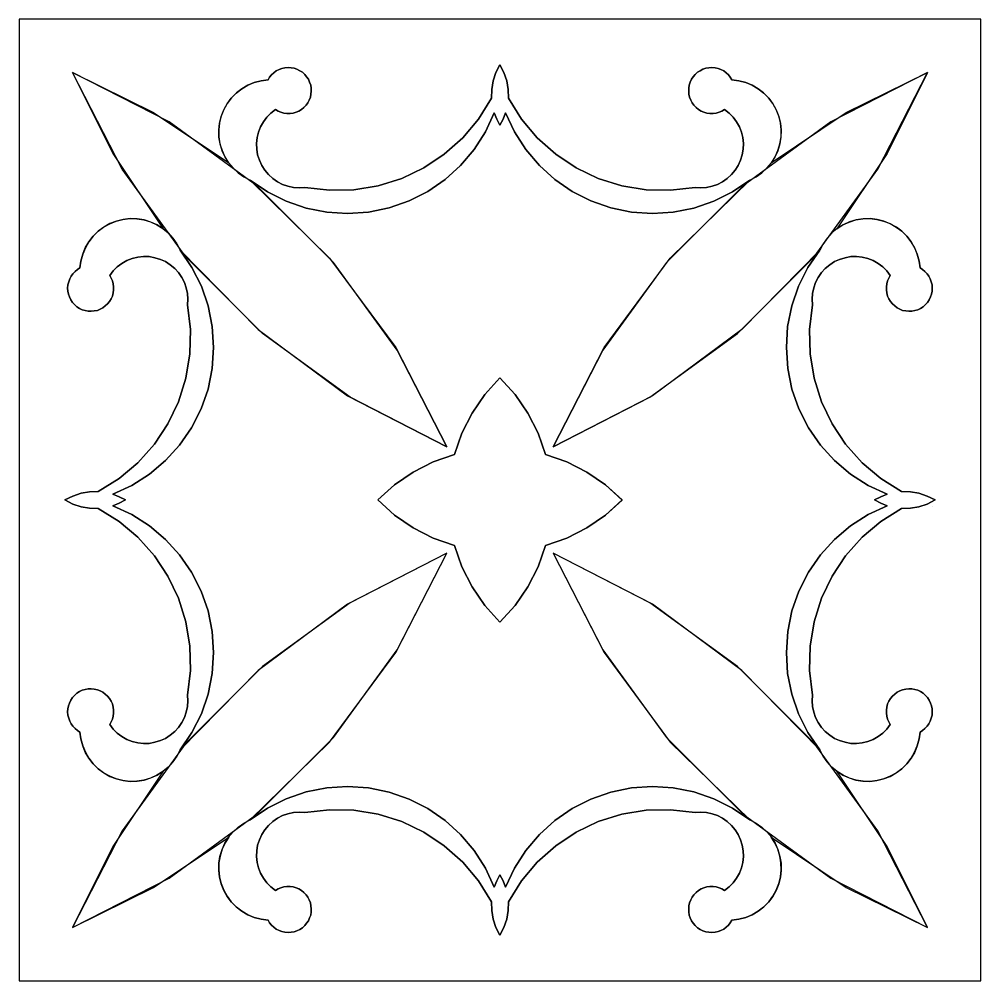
# Model space of a CAD drawing. Extents: x -42728 to 99010, y -18674 to 47645.
# Drawn here: x 74004.7 to 74393.3, y 7111.5 to 7500 of the extents above; entities that cross this region are included whole.
import ezdxf

# ---------------------------------------------------------------- set-up
doc = ezdxf.new("R2010")
doc.units = 0
doc.header["$LTSCALE"] = 100
doc.header["$MEASUREMENT"] = 0
doc.layers.get('0').update_dxf_attribs({"linetype": 'CONTINUOUS'})
doc.layers.add('00-ELE', color=2, linetype='CONTINUOUS')
doc.layers.add('2D', color=7, linetype='CONTINUOUS')
doc.styles.get("Standard").update_dxf_attribs({"font": 'ISOCP'})

# ---------------------------------------------------------------- blocks, each defined once
blk = doc.blocks.new('A$C0D6D78F5')
at = {"elevation": 5}
for points in [[(725.88, 383.11), (725.88, 383.11)], [(738.03, 383.11), (738.03, 383.11)]]:
    blk.add_lwpolyline(points, close=True, dxfattribs=at)
at = {"layer": '2D', "color": 0, "elevation": 5}
for points in [[(777.25, 777.01), (0, 777.01), (0, 0), (777.25, 0)], [(405.99, 696.32), (418.79, 681.21), (433.66, 667.92), (450.11, 656.95), (468.03, 648.42), (487.05, 642.45), (506.67, 639.16), (487.05, 642.45), (468.03, 648.42), (450.11, 656.95), (433.66, 667.92), (418.79, 681.21), (405.99, 696.32), (395.39, 713.26), (395.27, 720.21), (394.05, 727.16), (391.85, 733.86), (388.56, 740.2), (385.39, 733.86), (383.2, 727.16), (381.98, 720.21), (381.86, 713.26), (371.26, 696.32), (381.86, 713.26), (381.98, 720.21), (383.2, 727.16), (385.39, 733.86), (388.56, 740.2), (391.85, 733.86), (394.05, 727.16), (395.27, 720.21), (395.39, 713.26)], [(179.9, 720.82), (184.78, 723.62), (190.02, 725.81), (195.5, 727.28), (190.02, 725.81), (184.78, 723.74), (179.9, 720.82), (175.51, 717.41), (171.49, 713.38), (168.08, 708.87), (165.4, 704), (163.2, 698.76), (161.86, 693.27), (161.25, 687.67), (161.37, 681.94), (162.23, 676.45), (163.93, 670.97), (166.25, 665.85), (169.17, 661.09), (172.83, 656.71), (176.97, 652.93), (181.61, 649.64), (186.6, 647.08), (200.62, 637.45), (215.73, 629.89), (231.82, 624.41), (248.52, 621), (265.46, 620.02), (282.4, 621.12), (298.98, 624.53), (315.07, 630.14), (330.18, 637.82), (344.2, 647.44), (356.75, 658.78), (344.2, 647.44), (330.18, 637.82), (315.07, 630.14), (298.98, 624.53), (282.4, 621.12), (265.46, 620.02), (248.52, 621), (231.82, 624.41), (215.73, 629.89), (200.62, 637.45), (186.6, 647.08), (250.84, 584.06), (304.34, 511.67), (345.54, 431.59), (305.56, 509.59), (254, 580.53), (191.97, 642.45), (121.15, 694), (43.15, 733.98), (75.57, 668.41), (116.28, 607.71), (111.52, 610.76), (106.4, 613.07), (100.92, 614.78), (95.43, 615.75), (89.71, 615.88), (84.1, 615.27), (78.61, 613.93), (73.25, 611.85), (68.38, 609.05), (63.87, 605.76), (59.72, 601.74), (56.31, 597.23), (53.51, 592.35), (51.31, 587.11), (53.38, 592.35), (56.19, 597.23), (59.72, 601.62), (63.74, 605.64), (68.25, 609.05), (73.13, 611.73), (78.37, 613.8), (83.86, 615.27), (89.46, 615.88), (95.07, 615.75), (100.68, 614.78), (106.16, 613.19), (111.28, 610.88), (116.03, 607.95), (120.42, 604.3), (124.2, 600.15), (127.49, 595.52), (130.05, 590.52), (139.56, 576.51), (147.24, 561.39), (152.72, 545.31), (156.01, 528.61), (157.11, 511.67), (156.01, 494.72), (152.6, 478.15), (156.01, 494.72), (157.11, 511.67), (156.01, 528.61), (152.72, 545.31), (147.24, 561.39), (139.56, 576.51), (130.05, 590.52), (193.06, 526.17), (265.46, 472.79), (345.54, 431.59), (267.53, 471.57), (196.6, 523.12), (134.68, 585.04), (83.12, 655.98), (43.15, 733.98), (108.6, 701.56), (169.42, 660.85), (166.37, 665.6), (164.05, 670.72), (162.35, 676.21), (161.37, 681.69), (161.25, 687.42), (161.86, 693.03), (163.2, 698.51), (165.27, 703.75), (168.08, 708.75), (171.37, 713.26), (175.39, 717.28)], [(235.84, 716.43), (235.36, 713.99), (234.5, 711.68), (233.28, 709.48), (231.82, 707.53), (230.12, 705.7), (228.17, 704.12), (225.97, 702.78), (223.78, 701.8), (221.34, 701.19), (218.9, 700.83), (216.34, 700.83), (213.91, 701.19), (211.47, 701.8), (209.27, 702.78), (207.08, 704), (203.42, 701.19), (200.13, 697.9), (197.45, 694.13), (195.14, 690.1), (193.43, 685.84), (192.33, 681.33), (191.84, 676.7), (191.97, 672.06), (192.7, 667.55), (194.16, 663.05), (195.99, 658.9), (198.55, 655), (201.47, 651.47), (204.89, 648.3), (201.47, 651.47), (198.55, 655), (195.99, 658.9), (194.16, 663.05), (192.7, 667.55), (191.97, 672.06), (191.84, 676.7), (192.33, 681.33), (193.43, 685.84), (195.14, 690.1), (197.45, 694.13), (200.13, 697.9), (203.42, 701.19), (207.08, 704), (209.27, 702.78), (211.47, 701.8), (213.91, 701.19), (216.34, 700.83), (218.9, 700.83), (221.34, 701.19), (223.78, 701.8), (225.97, 702.78), (228.17, 704.12), (230.12, 705.7), (231.82, 707.53), (233.28, 709.48), (234.5, 711.68), (235.36, 713.99), (235.84, 716.43), (236.09, 718.87), (235.97, 721.43), (235.6, 723.86), (234.75, 726.18), (233.77, 728.5), (232.31, 730.57), (230.73, 732.4), (228.9, 734.1), (226.82, 735.44), (224.51, 736.54), (222.19, 737.39), (219.76, 737.76), (217.32, 737.88), (214.76, 737.76), (212.32, 737.15), (210, 736.3), (207.81, 735.2), (205.74, 733.74), (207.81, 735.2), (210, 736.3), (212.32, 737.15), (214.76, 737.76), (217.32, 737.88), (219.76, 737.76), (222.19, 737.39), (224.51, 736.54), (226.82, 735.44), (228.9, 734.1), (230.73, 732.4), (232.31, 730.57), (233.77, 728.5), (234.75, 726.18), (235.6, 723.86), (235.97, 721.43), (236.09, 718.87)], [(205.74, 733.74), (203.91, 732.03), (202.33, 730.08), (201.11, 728.01), (202.33, 730.08), (203.91, 732.03)], [(431.71, 431.59), (472.91, 511.67), (526.29, 584.06), (590.65, 647.08), (576.63, 637.45), (590.65, 647.08), (595.64, 649.64), (600.28, 652.93), (604.42, 656.71), (608.08, 661.09), (611, 665.85), (613.32, 670.97), (614.9, 676.45), (615.88, 681.94), (616, 687.67), (615.39, 693.27), (613.93, 698.76), (611.85, 704), (609.17, 708.87), (605.76, 713.38), (601.74, 717.41), (597.35, 720.82), (592.47, 723.74), (587.23, 725.81), (581.75, 727.28), (576.14, 728.01), (581.75, 727.28), (587.23, 725.81), (592.47, 723.62), (597.35, 720.82), (601.86, 717.28), (605.88, 713.26), (609.17, 708.75), (611.98, 703.75), (614.05, 698.51), (615.39, 693.03), (616, 687.42), (615.75, 681.69), (614.9, 676.21), (613.19, 670.72), (610.88, 665.6), (607.83, 660.85), (668.53, 701.56), (734.1, 733.98), (701.68, 668.41), (660.97, 607.71), (665.73, 610.76), (670.85, 613.07), (676.21, 614.78), (681.82, 615.75), (687.54, 615.88), (693.15, 615.27), (698.64, 613.93), (703.88, 611.85), (708.87, 609.05), (713.38, 605.76), (717.41, 601.74), (720.94, 597.23), (723.74, 592.35), (725.94, 587.11), (727.4, 581.63), (725.94, 587.11), (723.86, 592.35), (720.94, 597.23), (717.53, 601.62), (713.5, 605.64), (709, 609.05), (704.12, 611.73), (698.88, 613.8), (693.39, 615.27), (687.79, 615.88), (682.06, 615.75), (676.57, 614.78), (671.09, 613.19), (665.97, 610.88), (661.22, 607.95), (656.83, 604.3), (653.05, 600.15), (649.76, 595.52), (647.2, 590.52), (637.57, 576.51), (630.01, 561.39), (624.53, 545.31), (621.12, 528.61), (620.14, 511.67), (621.12, 528.61), (624.53, 545.31), (630.01, 561.39), (637.57, 576.51), (647.2, 590.52), (584.19, 526.17), (511.79, 472.79), (431.71, 431.59), (509.72, 471.57), (580.65, 523.12), (642.57, 585.04), (694.13, 655.98), (734.1, 733.98), (656.1, 694), (585.16, 642.45), (523.24, 580.53), (471.69, 509.59)], [(571.51, 733.74), (573.22, 732.03), (574.8, 730.08), (576.14, 728.01), (574.8, 730.08), (573.22, 732.03), (571.51, 733.74), (569.44, 735.2), (567.24, 736.3), (564.93, 737.15), (562.49, 737.76), (559.93, 737.88), (557.49, 737.76), (555.06, 737.39), (552.62, 736.54), (550.42, 735.44), (548.35, 734.1), (546.52, 732.4), (544.82, 730.57), (543.48, 728.5), (542.38, 726.18), (541.65, 723.86), (541.28, 721.43), (541.16, 718.87), (541.28, 716.43), (541.89, 713.99), (542.75, 711.68), (543.97, 709.48), (545.43, 707.53), (547.13, 705.7), (549.08, 704.12), (547.13, 705.7), (545.43, 707.53), (543.97, 709.48), (542.75, 711.68), (541.89, 713.99), (541.28, 716.43), (541.16, 718.87), (541.28, 721.43), (541.65, 723.86), (542.38, 726.18), (543.48, 728.5), (544.82, 730.57), (546.52, 732.4), (548.35, 734.1), (550.42, 735.44), (552.62, 736.54), (555.06, 737.39), (557.49, 737.76), (559.93, 737.88), (562.49, 737.76), (564.93, 737.15), (567.24, 736.3), (569.44, 735.2)], [(195.5, 727.28), (201.11, 728.01)], [(356.75, 658.78), (367.72, 671.82), (376.86, 686.08), (383.93, 701.44), (376.86, 686.08), (367.72, 671.82)], [(388.56, 691.32), (386, 696.32), (383.93, 701.44), (386, 696.32), (388.56, 691.32), (391.25, 696.32)], [(420.5, 658.78), (409.53, 671.82), (400.39, 686.08), (393.2, 701.44), (391.25, 696.32), (393.2, 701.44), (400.39, 686.08), (409.53, 671.82), (420.5, 658.78), (433.05, 647.44), (447.07, 637.82), (462.18, 630.14), (478.27, 624.53), (494.85, 621.12), (511.79, 620.02), (494.85, 621.12), (478.27, 624.53), (462.18, 630.14), (447.07, 637.82), (433.05, 647.44)], [(584.43, 667.55), (585.28, 672.06), (585.41, 676.7), (584.92, 681.33), (583.82, 685.84), (582.11, 690.1), (579.8, 694.13), (577.12, 697.9), (573.83, 701.19), (570.17, 704), (567.98, 702.78), (570.17, 704), (573.83, 701.19), (577.12, 697.9), (579.8, 694.13), (582.11, 690.1), (583.82, 685.84), (584.92, 681.33), (585.41, 676.7), (585.28, 672.06), (584.43, 667.55), (583.09, 663.05), (581.14, 658.9), (578.7, 655), (575.78, 651.47), (572.36, 648.3), (568.46, 645.62), (564.32, 643.54), (560.05, 642.08), (555.42, 641.11), (550.79, 640.86), (546.28, 641.11), (526.54, 638.79), (506.67, 639.16), (526.54, 638.79), (546.28, 641.11), (550.79, 640.86), (555.42, 641.11), (560.05, 642.08), (564.32, 643.54), (568.46, 645.62), (572.36, 648.3), (575.78, 651.47), (578.7, 655), (581.14, 658.9), (583.09, 663.05)], [(551.16, 702.78), (549.08, 704.12), (551.16, 702.78), (553.47, 701.8), (555.91, 701.19), (558.35, 700.83), (555.91, 701.19), (553.47, 701.8)], [(560.91, 700.83), (558.35, 700.83), (560.91, 700.83), (563.34, 701.19), (565.66, 701.8), (567.98, 702.78), (565.66, 701.8), (563.34, 701.19)], [(250.71, 638.79), (270.58, 639.16), (290.2, 642.45), (309.22, 648.42), (327.13, 656.95), (343.59, 667.92), (358.46, 681.21), (371.26, 696.32), (358.46, 681.21), (343.59, 667.92), (327.13, 656.95), (309.22, 648.42), (290.2, 642.45), (270.58, 639.16), (250.71, 638.79), (230.97, 641.11), (226.34, 640.86), (221.83, 641.11), (217.2, 642.08), (212.81, 643.54), (208.79, 645.62), (204.89, 648.3), (208.79, 645.62), (212.81, 643.54), (217.2, 642.08), (221.83, 641.11), (226.34, 640.86), (230.97, 641.11)], [(528.73, 621), (511.79, 620.02), (528.73, 621), (545.43, 624.41), (561.39, 629.89), (576.63, 637.45), (561.39, 629.89), (545.43, 624.41)], [(49.85, 581.63), (51.31, 587.11), (49.85, 581.63), (49.12, 576.02), (47.05, 574.68), (49.12, 576.02)], [(122.13, 578.58), (118.23, 581.14), (114.08, 582.97), (109.57, 584.31), (105.06, 585.16), (100.43, 585.28), (95.8, 584.8), (91.29, 583.7), (87.02, 581.99), (91.29, 583.7), (95.8, 584.8), (100.43, 585.28), (105.06, 585.16), (109.57, 584.31), (114.08, 582.97), (118.23, 581.14), (122.13, 578.58), (125.66, 575.65), (128.83, 572.24), (131.39, 568.34), (133.58, 564.2), (135.05, 559.93), (136.02, 555.3), (136.27, 550.67), (136.02, 546.16), (138.34, 526.41), (137.97, 506.55), (138.34, 526.41), (136.02, 546.16), (136.27, 550.67), (136.02, 555.3), (135.05, 559.93), (133.58, 564.2), (131.39, 568.34), (128.83, 572.24), (125.66, 575.65)], [(716.55, 541.28), (714.11, 541.77), (711.8, 542.62), (709.6, 543.84), (707.65, 545.31), (705.83, 547.01), (704.24, 548.96), (702.9, 551.03), (701.93, 553.35), (701.32, 555.79), (700.95, 558.23), (700.95, 560.79), (701.32, 563.22), (701.93, 565.66), (702.9, 567.85), (704.12, 570.05), (701.32, 573.7), (698.03, 577), (694.25, 579.68), (690.23, 581.99), (685.96, 583.7), (681.45, 584.8), (676.82, 585.28), (672.19, 585.16), (667.68, 584.31), (663.17, 582.97), (659.02, 581.14), (655.12, 578.58), (651.59, 575.65), (648.42, 572.24), (651.59, 575.65), (655.12, 578.58), (659.02, 581.14), (663.17, 582.97), (667.68, 584.31), (672.19, 585.16), (676.82, 585.28), (681.45, 584.8), (685.96, 583.7), (690.23, 581.99), (694.25, 579.68), (698.03, 577), (701.32, 573.7), (704.12, 570.05), (702.9, 567.85), (701.93, 565.66), (701.32, 563.22), (700.95, 560.79), (700.95, 558.23), (701.32, 555.79), (701.93, 553.35), (702.9, 551.03), (704.24, 548.96), (705.83, 547.01), (707.65, 545.31), (709.6, 543.84), (711.8, 542.62), (714.11, 541.77), (716.55, 541.28), (718.99, 541.04), (721.55, 541.16), (723.99, 541.53), (726.3, 542.26), (728.62, 543.36), (730.69, 544.7), (732.52, 546.4), (734.22, 548.23), (735.57, 550.3), (736.66, 552.62), (737.52, 554.93), (737.88, 557.37), (738, 559.81), (737.88, 562.37), (737.27, 564.81), (736.42, 567.12), (735.32, 569.32), (733.86, 571.39), (735.32, 569.32), (736.42, 567.12), (737.27, 564.81), (737.88, 562.37), (738, 559.81), (737.88, 557.37), (737.52, 554.93), (736.66, 552.62), (735.57, 550.3), (734.22, 548.23), (732.52, 546.4), (730.69, 544.7), (728.62, 543.36), (726.3, 542.26), (723.99, 541.53), (721.55, 541.16), (718.99, 541.04)], [(73.13, 570.05), (74.35, 567.85), (75.32, 565.66), (74.35, 567.85), (73.13, 570.05), (75.93, 573.7), (79.22, 577), (83, 579.68), (87.02, 581.99), (83, 579.68), (79.22, 577), (75.93, 573.7)], [(727.4, 581.63), (728.13, 576.02)], [(733.86, 571.39), (732.15, 573.22), (730.2, 574.68), (728.13, 576.02), (730.2, 574.68), (732.15, 573.22)], [(45.1, 573.22), (47.05, 574.68), (45.1, 573.22), (43.39, 571.39), (41.93, 569.32), (40.83, 567.12), (39.98, 564.81), (39.37, 562.37), (39.12, 559.81), (39.25, 557.37), (39.73, 554.93), (40.59, 552.62), (41.68, 550.3), (43.02, 548.23), (44.61, 546.4), (46.56, 544.7), (48.63, 543.36), (50.83, 542.26), (53.26, 541.53), (50.83, 542.26), (48.63, 543.36), (46.56, 544.7), (44.61, 546.4), (43.02, 548.23), (41.68, 550.3), (40.59, 552.62), (39.73, 554.93), (39.25, 557.37), (39.12, 559.81), (39.37, 562.37), (39.98, 564.81), (40.83, 567.12), (41.93, 569.32), (43.39, 571.39)], [(638.91, 526.41), (639.28, 506.55), (642.57, 486.92), (648.54, 467.91), (657.07, 449.99), (668.04, 433.54), (681.33, 418.67), (696.44, 405.87), (681.33, 418.67), (668.04, 433.54), (657.07, 449.99), (648.54, 467.91), (642.57, 486.92), (639.28, 506.55), (638.91, 526.41), (641.23, 546.16), (640.98, 550.67), (641.23, 555.3), (642.2, 559.93), (643.67, 564.2), (645.74, 568.34), (648.42, 572.24), (645.74, 568.34), (643.67, 564.2), (642.2, 559.93), (641.23, 555.3), (640.98, 550.67), (641.23, 546.16)], [(76.3, 558.23), (75.93, 555.79), (76.3, 558.23), (76.3, 560.79), (75.93, 563.22), (75.32, 565.66), (75.93, 563.22), (76.3, 560.79)], [(73.01, 548.96), (71.42, 547.01), (73.01, 548.96), (74.23, 551.03), (75.32, 553.35), (75.93, 555.79), (75.32, 553.35), (74.23, 551.03)], [(65.45, 542.62), (63.14, 541.77), (65.45, 542.62), (67.65, 543.84), (69.6, 545.31), (71.42, 547.01), (69.6, 545.31), (67.65, 543.84)], [(55.7, 541.16), (53.26, 541.53), (55.7, 541.16), (58.14, 541.04), (60.7, 541.28), (63.14, 541.77), (60.7, 541.28), (58.14, 541.04)], [(80.81, 405.87), (95.92, 418.67), (109.21, 433.54), (120.18, 449.99), (128.71, 467.91), (134.68, 486.92), (137.97, 506.55), (134.68, 486.92), (128.71, 467.91), (120.18, 449.99), (109.21, 433.54), (95.92, 418.67), (80.81, 405.87), (63.87, 395.27), (56.92, 395.15), (49.97, 393.93), (43.27, 391.73), (36.93, 388.56), (43.27, 385.27), (49.97, 383.08), (56.92, 381.86), (63.87, 381.74), (80.81, 371.13), (63.87, 381.74), (56.92, 381.86), (49.97, 383.08), (43.27, 385.27), (36.93, 388.56), (43.27, 391.73), (49.97, 393.93), (56.92, 395.15), (63.87, 395.27)], [(621.24, 494.72), (620.14, 511.67), (621.24, 494.72), (624.65, 478.15), (630.26, 462.06), (637.94, 446.95), (630.26, 462.06), (624.65, 478.15)], [(400.87, 473.76), (411.23, 458.77), (419.4, 442.56), (425.49, 425.37), (419.4, 442.56), (411.23, 458.77), (400.87, 473.76), (388.56, 487.29), (376.38, 473.76), (366.02, 458.77), (357.85, 442.56), (366.02, 458.77), (376.38, 473.76), (388.56, 487.29)], [(146.99, 462.06), (139.31, 446.95), (146.99, 462.06), (152.6, 478.15)], [(105.31, 409.41), (91.05, 400.26), (75.69, 393.2), (80.81, 391.12), (85.81, 388.56), (80.81, 385.88), (85.81, 388.56), (80.81, 391.12), (75.69, 393.2), (91.05, 400.26), (105.31, 409.41), (118.35, 420.38), (129.68, 432.93), (139.31, 446.95), (129.68, 432.93), (118.35, 420.38)], [(647.57, 432.93), (637.94, 446.95), (647.57, 432.93), (658.9, 420.38), (671.94, 409.41), (686.2, 400.26), (671.94, 409.41), (658.9, 420.38)], [(303.25, 400.75), (318.36, 411.11), (334.57, 419.28), (351.76, 425.37), (357.85, 442.56), (351.76, 425.37), (334.57, 419.28), (318.36, 411.11), (303.25, 400.75), (289.84, 388.56), (303.25, 376.25), (318.36, 365.89), (334.57, 357.73), (318.36, 365.89), (303.25, 376.25), (289.84, 388.56)], [(458.89, 411.11), (442.68, 419.28), (425.49, 425.37), (442.68, 419.28)], [(473.88, 376.25), (458.89, 365.89), (442.68, 357.73), (425.49, 351.63), (419.4, 334.45), (425.49, 351.63), (442.68, 357.73), (458.89, 365.89), (473.88, 376.25), (487.41, 388.56), (473.88, 400.75), (458.89, 411.11), (473.88, 400.75), (487.41, 388.44)], [(696.44, 371.13), (681.33, 358.34), (668.04, 343.47), (657.07, 327.01), (648.54, 309.1), (642.57, 290.08), (639.28, 270.46), (642.57, 290.08), (648.54, 309.1), (657.07, 327.01), (668.04, 343.47), (681.33, 358.34), (696.44, 371.13), (713.26, 381.74), (720.33, 381.86), (727.28, 383.08), (733.98, 385.27), (740.32, 388.56), (733.98, 391.73), (727.28, 393.93), (720.33, 395.15), (713.26, 395.27), (696.44, 405.87), (713.26, 395.27), (720.33, 395.15), (727.28, 393.93), (733.98, 391.73), (740.32, 388.56), (733.98, 385.27), (727.28, 383.08), (720.33, 381.86), (713.26, 381.74)], [(686.2, 400.26), (701.56, 393.2), (696.44, 391.12), (691.44, 388.56), (696.44, 385.88), (691.44, 388.56), (696.44, 391.12), (701.56, 393.2)], [(105.31, 367.6), (118.35, 356.63), (129.68, 344.08), (118.35, 356.63), (105.31, 367.6), (91.05, 376.74), (75.69, 383.81), (80.81, 385.88), (75.69, 383.81), (91.05, 376.74)], [(701.56, 383.81), (696.44, 385.88), (701.56, 383.81), (686.2, 376.74), (671.94, 367.6), (658.9, 356.63), (647.57, 344.08), (637.94, 330.06), (647.57, 344.08), (658.9, 356.63), (671.94, 367.6), (686.2, 376.74)], [(138.34, 250.59), (137.97, 270.46), (134.68, 290.08), (128.71, 309.1), (120.18, 327.01), (109.21, 343.47), (95.92, 358.34), (80.81, 371.13), (95.92, 358.34), (109.21, 343.47), (120.18, 327.01), (128.71, 309.1), (134.68, 290.08), (137.97, 270.46), (138.34, 250.59), (136.02, 230.85), (136.27, 226.34), (136.02, 221.71), (135.05, 217.07), (133.58, 212.81), (131.39, 208.66), (128.83, 204.76), (131.39, 208.66), (133.58, 212.81), (135.05, 217.07), (136.02, 221.71), (136.27, 226.34), (136.02, 230.85)], [(388.56, 289.72), (376.38, 303.25), (366.02, 318.24), (357.85, 334.45), (351.76, 351.63), (334.57, 357.73), (351.76, 351.63), (357.85, 334.45), (366.02, 318.24), (376.38, 303.25), (388.56, 289.72), (400.87, 303.25), (411.23, 318.24), (419.4, 334.45), (411.23, 318.24), (400.87, 303.25)], [(345.54, 345.42), (265.46, 304.22), (193.06, 250.84), (130.05, 186.48), (139.56, 200.5), (130.05, 186.48), (127.49, 181.48), (124.2, 176.85), (120.42, 172.71), (116.03, 169.05), (111.28, 166.13), (106.16, 163.81), (100.68, 162.23), (95.07, 161.25), (89.46, 161.13), (83.86, 161.74), (78.37, 163.2), (73.13, 165.27), (68.25, 167.96), (63.74, 171.37), (59.72, 175.39), (56.19, 179.78), (53.38, 184.65), (51.31, 189.89), (49.85, 195.38), (49.12, 200.99), (47.05, 202.33), (45.1, 203.79), (43.39, 205.62), (41.93, 207.69), (40.83, 209.88), (39.98, 212.2), (39.37, 214.64), (39.12, 217.2), (39.25, 219.63), (39.73, 222.07), (40.59, 224.39), (41.68, 226.7), (43.02, 228.77), (44.61, 230.6), (46.56, 232.31), (48.63, 233.65), (50.83, 234.75), (53.26, 235.48), (55.7, 235.84), (58.14, 235.97), (60.7, 235.72), (63.14, 235.23), (65.45, 234.38), (67.65, 233.16), (69.6, 231.7), (71.42, 229.99), (73.01, 228.04), (74.23, 225.97), (75.32, 223.66), (75.93, 221.22), (76.3, 218.78), (76.3, 216.22), (75.93, 213.78), (75.32, 211.35), (74.35, 209.15), (75.32, 211.35), (75.93, 213.78), (76.3, 216.22), (76.3, 218.78), (75.93, 221.22), (75.32, 223.66), (74.23, 225.97), (73.01, 228.04), (71.42, 229.99), (69.6, 231.7), (67.65, 233.16), (65.45, 234.38), (63.14, 235.23), (60.7, 235.72), (58.14, 235.97), (55.7, 235.84), (53.26, 235.48), (50.83, 234.75), (48.63, 233.65), (46.56, 232.31), (44.61, 230.6), (43.02, 228.77), (41.68, 226.7), (40.59, 224.39), (39.73, 222.07), (39.25, 219.63), (39.12, 217.2), (39.37, 214.64), (39.98, 212.2), (40.83, 209.88), (41.93, 207.69), (43.39, 205.62), (45.1, 203.79), (47.05, 202.33), (49.12, 200.99), (49.85, 195.38), (51.31, 189.89), (53.51, 184.65), (56.31, 179.78), (59.72, 175.27), (63.87, 171.25), (68.38, 167.96), (73.25, 165.15), (78.61, 163.08), (84.1, 161.74), (89.71, 161.13), (95.43, 161.25), (100.92, 162.23), (106.4, 163.93), (111.52, 166.25), (116.28, 169.3), (75.57, 108.6), (43.15, 43.02), (108.6, 75.45), (169.42, 116.15), (166.37, 111.4), (164.05, 106.28), (162.35, 100.8), (161.37, 95.31), (161.25, 89.58), (161.86, 83.98), (163.2, 78.49), (165.27, 73.25), (168.08, 68.25), (171.37, 63.74), (175.39, 59.72), (179.9, 56.19), (184.78, 53.38), (190.02, 51.19), (195.5, 49.73), (201.11, 49), (202.33, 46.93), (203.91, 44.97), (205.74, 43.27), (207.81, 41.81), (210, 40.71), (212.32, 39.86), (214.76, 39.25), (217.32, 39.12), (219.76, 39.25), (222.19, 39.61), (224.51, 40.47), (226.82, 41.56), (224.51, 40.47), (222.19, 39.61), (219.76, 39.25), (217.32, 39.12), (214.76, 39.25), (212.32, 39.86), (210, 40.71), (207.81, 41.81), (205.74, 43.27), (203.91, 44.97), (202.33, 46.93), (201.11, 49), (195.5, 49.73), (190.02, 51.19), (184.78, 53.26), (179.9, 56.19), (175.51, 59.6), (171.49, 63.62), (168.08, 68.13), (165.4, 73.01), (163.2, 78.25), (161.86, 83.73), (161.25, 89.34), (161.37, 95.07), (162.23, 100.55), (163.93, 106.04), (166.25, 111.16), (169.17, 115.91), (172.83, 120.3), (176.97, 124.08), (181.61, 127.37), (186.6, 129.93), (200.62, 139.56), (215.73, 147.11), (200.62, 139.56), (186.6, 129.93), (250.84, 192.94), (304.34, 265.34), (345.54, 345.42), (267.53, 305.44), (196.6, 253.88), (134.68, 191.97), (83.12, 121.03), (43.15, 43.02), (121.15, 83), (191.97, 134.56), (254, 196.48), (305.56, 267.41)], [(147.24, 215.61), (139.56, 200.5), (147.24, 215.61), (152.72, 231.7), (156.01, 248.4), (157.11, 265.34), (156.01, 282.28), (152.6, 298.86), (146.99, 314.95), (139.31, 330.06), (129.68, 344.08), (139.31, 330.06), (146.99, 314.95), (152.6, 298.86), (156.01, 282.28), (157.11, 265.34), (156.01, 248.4), (152.72, 231.7)], [(544.82, 46.44), (543.48, 48.51), (542.38, 50.83), (541.65, 53.14), (541.28, 55.58), (541.16, 58.14), (541.28, 60.58), (541.89, 63.01), (542.75, 65.33), (543.97, 67.52), (545.43, 69.47), (547.13, 71.3), (549.08, 72.89), (551.16, 74.23), (553.47, 75.2), (555.91, 75.81), (558.35, 76.18), (560.91, 76.18), (563.34, 75.81), (565.66, 75.2), (567.98, 74.23), (565.66, 75.2), (563.34, 75.81), (560.91, 76.18), (558.35, 76.18), (555.91, 75.81), (553.47, 75.2), (551.16, 74.23), (549.08, 72.89), (547.13, 71.3), (545.43, 69.47), (543.97, 67.52), (542.75, 65.33), (541.89, 63.01), (541.28, 60.58), (541.16, 58.14), (541.28, 55.58), (541.65, 53.14), (542.38, 50.83), (543.48, 48.51), (544.82, 46.44), (546.52, 44.61), (548.35, 42.9), (550.42, 41.56), (552.62, 40.47), (555.06, 39.61), (557.49, 39.25), (559.93, 39.12), (562.49, 39.25), (564.93, 39.86), (567.24, 40.71), (569.44, 41.81), (571.51, 43.27), (573.22, 44.97), (574.8, 46.93), (576.14, 49), (581.75, 49.73), (587.23, 51.19), (592.47, 53.38), (597.35, 56.19), (601.86, 59.72), (605.88, 63.74), (609.17, 68.25), (611.98, 73.25), (614.05, 78.49), (615.39, 83.98), (616, 89.58), (615.75, 95.31), (614.9, 100.8), (613.19, 106.28), (610.88, 111.4), (607.83, 116.15), (668.53, 75.45), (734.1, 43.02), (694.13, 121.03), (642.57, 191.97), (580.65, 253.88), (509.72, 305.44), (431.71, 345.42), (472.91, 265.34), (526.29, 192.94), (590.65, 129.93), (576.63, 139.56), (561.39, 147.11), (545.43, 152.6), (528.73, 156.01), (511.79, 156.99), (494.85, 155.89), (478.27, 152.48), (462.18, 146.87), (447.07, 139.19), (433.05, 129.56), (447.07, 139.19), (462.18, 146.87), (478.27, 152.48), (494.85, 155.89), (511.79, 156.99), (528.73, 156.01), (545.43, 152.6), (561.39, 147.11), (576.63, 139.56), (590.65, 129.93), (595.64, 127.37), (600.28, 124.08), (604.42, 120.3), (608.08, 115.91), (611, 111.16), (613.32, 106.04), (614.9, 100.55), (615.88, 95.07), (616, 89.34), (615.39, 83.73), (613.93, 78.25), (611.85, 73.01), (609.17, 68.13), (605.76, 63.62), (601.74, 59.6), (597.35, 56.19), (592.47, 53.26), (587.23, 51.19), (581.75, 49.73), (576.14, 49), (574.8, 46.93), (573.22, 44.97), (571.51, 43.27), (569.44, 41.81), (567.24, 40.71), (564.93, 39.86), (562.49, 39.25), (559.93, 39.12), (557.49, 39.25), (555.06, 39.61), (552.62, 40.47), (550.42, 41.56), (548.35, 42.9), (546.52, 44.61)], [(687.79, 161.13), (682.06, 161.25), (676.57, 162.23), (671.09, 163.81), (665.97, 166.13), (661.22, 169.05), (656.83, 172.71), (653.05, 176.85), (649.76, 181.48), (647.2, 186.48), (584.19, 250.84), (511.79, 304.22), (431.71, 345.42), (471.69, 267.41), (523.24, 196.48), (585.16, 134.56), (656.1, 83), (734.1, 43.02), (701.68, 108.6), (660.97, 169.3), (665.73, 166.25), (670.85, 163.93), (676.21, 162.23), (681.82, 161.25), (687.54, 161.13), (693.15, 161.74), (698.64, 163.08), (703.88, 165.15), (708.87, 167.96), (713.38, 171.25), (717.41, 175.27), (720.94, 179.78), (723.74, 184.65), (725.94, 189.89), (727.4, 195.38), (728.13, 200.99), (727.4, 195.38), (725.94, 189.89), (723.86, 184.65), (720.94, 179.78), (717.53, 175.39), (713.5, 171.37), (709, 167.96), (704.12, 165.27), (698.88, 163.2), (693.39, 161.74)], [(620.14, 265.34), (621.24, 282.28), (624.65, 298.86), (630.26, 314.95), (637.94, 330.06), (630.26, 314.95), (624.65, 298.86), (621.24, 282.28), (620.14, 265.34), (621.12, 248.4), (624.53, 231.7), (630.01, 215.61), (637.57, 200.5), (630.01, 215.61), (624.53, 231.7), (621.12, 248.4)], [(651.59, 201.35), (655.12, 198.43), (659.02, 195.87), (663.17, 194.04), (667.68, 192.7), (672.19, 191.84), (676.82, 191.72), (681.45, 192.21), (676.82, 191.72), (672.19, 191.84), (667.68, 192.7), (663.17, 194.04), (659.02, 195.87), (655.12, 198.43), (651.59, 201.35), (648.42, 204.76), (645.74, 208.66), (643.67, 212.81), (642.2, 217.07), (641.23, 221.71), (640.98, 226.34), (641.23, 230.85), (638.91, 250.59), (639.28, 270.46), (638.91, 250.59), (641.23, 230.85), (640.98, 226.34), (641.23, 221.71), (642.2, 217.07), (643.67, 212.81), (645.74, 208.66), (648.42, 204.76)], [(714.11, 235.23), (716.55, 235.72), (714.11, 235.23), (711.8, 234.38), (709.6, 233.16), (707.65, 231.7), (709.6, 233.16), (711.8, 234.38)], [(723.99, 235.48), (726.3, 234.75), (723.99, 235.48), (721.55, 235.84), (718.99, 235.97), (716.55, 235.72), (718.99, 235.97), (721.55, 235.84)], [(732.52, 230.6), (734.22, 228.77), (732.52, 230.6), (730.69, 232.31), (728.62, 233.65), (726.3, 234.75), (728.62, 233.65), (730.69, 232.31)], [(705.83, 229.99), (707.65, 231.7), (705.83, 229.99), (704.24, 228.04), (702.9, 225.97), (701.93, 223.66), (702.9, 225.97), (704.24, 228.04)], [(737.52, 222.07), (737.88, 219.63), (737.52, 222.07), (736.66, 224.39), (735.57, 226.7), (734.22, 228.77), (735.57, 226.7), (736.66, 224.39)], [(701.32, 221.22), (701.93, 223.66), (701.32, 221.22), (700.95, 218.78), (700.95, 216.22), (701.32, 213.78), (700.95, 216.22), (700.95, 218.78)], [(733.86, 205.62), (732.15, 203.79), (730.2, 202.33), (728.13, 200.99), (730.2, 202.33), (732.15, 203.79), (733.86, 205.62), (735.32, 207.69), (736.42, 209.88), (737.27, 212.2), (737.88, 214.64), (738, 217.2), (737.88, 219.63), (738, 217.2), (737.88, 214.64), (737.27, 212.2), (736.42, 209.88), (735.32, 207.69)], [(701.32, 203.3), (704.12, 206.96), (702.9, 209.15), (701.93, 211.35), (701.32, 213.78), (701.93, 211.35), (702.9, 209.15), (704.12, 206.96), (701.32, 203.3), (698.03, 200.01), (694.25, 197.33), (690.23, 195.01), (685.96, 193.31), (681.45, 192.21), (685.96, 193.31), (690.23, 195.01), (694.25, 197.33), (698.03, 200.01)], [(122.13, 198.43), (118.23, 195.87), (114.08, 194.04), (109.57, 192.7), (105.06, 191.84), (100.43, 191.72), (95.8, 192.21), (91.29, 193.31), (87.02, 195.01), (83, 197.33), (79.22, 200.01), (75.93, 203.3), (73.13, 206.96), (74.35, 209.15), (73.13, 206.96), (75.93, 203.3), (79.22, 200.01), (83, 197.33), (87.02, 195.01), (91.29, 193.31), (95.8, 192.21), (100.43, 191.72), (105.06, 191.84), (109.57, 192.7), (114.08, 194.04), (118.23, 195.87), (122.13, 198.43), (125.66, 201.35), (128.83, 204.76), (125.66, 201.35)], [(647.2, 186.48), (637.57, 200.5)], [(265.46, 156.99), (282.4, 155.89), (265.46, 156.99), (248.52, 156.01), (231.82, 152.6), (215.73, 147.11), (231.82, 152.6), (248.52, 156.01)], [(344.2, 129.56), (356.75, 118.23), (344.2, 129.56), (330.18, 139.19), (315.07, 146.87), (298.98, 152.48), (282.4, 155.89), (298.98, 152.48), (315.07, 146.87), (330.18, 139.19)], [(194.16, 113.96), (192.7, 109.45), (191.97, 104.94), (191.84, 100.31), (192.33, 95.68), (193.43, 91.17), (195.14, 86.9), (197.45, 82.88), (200.13, 79.1), (203.42, 75.81), (200.13, 79.1), (197.45, 82.88), (195.14, 86.9), (193.43, 91.17), (192.33, 95.68), (191.84, 100.31), (191.97, 104.94), (192.7, 109.45), (194.16, 113.96), (195.99, 118.1), (198.55, 122.01), (201.47, 125.54), (204.89, 128.71), (208.79, 131.39), (212.81, 133.46), (217.2, 134.92), (221.83, 135.9), (226.34, 136.14), (230.97, 135.9), (250.71, 138.22), (270.58, 137.85), (250.71, 138.22), (230.97, 135.9), (226.34, 136.14), (221.83, 135.9), (217.2, 134.92), (212.81, 133.46), (208.79, 131.39), (204.89, 128.71), (201.47, 125.54), (198.55, 122.01), (195.99, 118.1)], [(371.26, 80.69), (358.46, 95.8), (343.59, 109.09), (327.13, 120.06), (309.22, 128.59), (290.2, 134.56), (270.58, 137.85), (290.2, 134.56), (309.22, 128.59), (327.13, 120.06), (343.59, 109.09), (358.46, 95.8), (371.26, 80.69), (381.86, 63.74), (381.98, 56.8), (383.2, 49.85), (385.39, 43.15), (388.56, 36.81), (391.85, 43.15), (394.05, 49.85), (395.27, 56.8), (395.39, 63.74), (405.99, 80.69), (395.39, 63.74), (395.27, 56.8), (394.05, 49.85), (391.85, 43.15), (388.56, 36.81), (385.39, 43.15), (383.2, 49.85), (381.98, 56.8), (381.86, 63.74)], [(526.54, 138.22), (506.67, 137.85), (487.05, 134.56), (468.03, 128.59), (450.11, 120.06), (433.66, 109.09), (418.79, 95.8), (405.99, 80.69), (418.79, 95.8), (433.66, 109.09), (450.11, 120.06), (468.03, 128.59), (487.05, 134.56), (506.67, 137.85), (526.54, 138.22), (546.28, 135.9), (550.79, 136.14), (555.42, 135.9), (560.05, 134.92), (564.32, 133.46), (568.46, 131.39), (572.36, 128.71), (568.46, 131.39), (564.32, 133.46), (560.05, 134.92), (555.42, 135.9), (550.79, 136.14), (546.28, 135.9)], [(409.53, 105.19), (420.5, 118.23), (433.05, 129.56), (420.5, 118.23), (409.53, 105.19), (400.39, 90.92), (393.2, 75.57), (391.25, 80.69), (388.56, 85.68), (391.25, 80.69), (393.2, 75.57), (400.39, 90.92)], [(578.7, 122.01), (581.14, 118.1), (583.09, 113.96), (584.43, 109.45), (585.28, 104.94), (585.41, 100.31), (584.92, 95.68), (583.82, 91.17), (582.11, 86.9), (579.8, 82.88), (577.12, 79.1), (573.83, 75.81), (570.17, 73.01), (567.98, 74.23), (570.17, 73.01), (573.83, 75.81), (577.12, 79.1), (579.8, 82.88), (582.11, 86.9), (583.82, 91.17), (584.92, 95.68), (585.41, 100.31), (585.28, 104.94), (584.43, 109.45), (583.09, 113.96), (581.14, 118.1), (578.7, 122.01), (575.78, 125.54), (572.36, 128.71), (575.78, 125.54)], [(376.86, 90.92), (383.93, 75.57), (386, 80.69), (388.56, 85.68), (386, 80.69), (383.93, 75.57), (376.86, 90.92), (367.72, 105.19), (356.75, 118.23), (367.72, 105.19)], [(211.47, 75.2), (213.91, 75.81), (216.34, 76.18), (213.91, 75.81), (211.47, 75.2), (209.27, 74.23), (207.08, 73.01), (203.42, 75.81), (207.08, 73.01), (209.27, 74.23)], [(223.78, 75.2), (225.97, 74.23), (223.78, 75.2), (221.34, 75.81), (218.9, 76.18), (216.34, 76.18), (218.9, 76.18), (221.34, 75.81)], [(231.82, 69.47), (233.28, 67.52), (231.82, 69.47), (230.12, 71.3), (228.17, 72.89), (225.97, 74.23), (228.17, 72.89), (230.12, 71.3)], [(235.84, 60.58), (236.09, 58.14), (235.84, 60.58), (235.36, 63.01), (234.5, 65.33), (233.28, 67.52), (234.5, 65.33), (235.36, 63.01)], [(234.75, 50.83), (233.77, 48.51), (234.75, 50.83), (235.6, 53.14), (235.97, 55.58), (236.09, 58.14), (235.97, 55.58), (235.6, 53.14)], [(228.9, 42.9), (226.82, 41.56), (228.9, 42.9), (230.73, 44.61), (232.31, 46.44), (233.77, 48.51), (232.31, 46.44), (230.73, 44.61)]]:
    blk.add_lwpolyline(points, close=True, dxfattribs=at)
at = {"flags": 9}
for tag in ['YSIZE', 'XSIZE']:
    blk.add_attdef(tag, (0, 0, 5), '', height=0.5, dxfattribs=at)
blk = doc.blocks.new('A$C42395E32')
at = {"layer": '00-ELE', "xscale": 0.5, "yscale": 0.5, "zscale": 0.5}
blk.add_blockref('A$C0D6D78F5', (0, 0), dxfattribs=at)

msp = doc.modelspace()

# ---------------------------------------------------------------- block references
msp.add_blockref('A$C42395E32', (74004.69228, 7111.51609))

doc.saveas('drawing.dxf')
